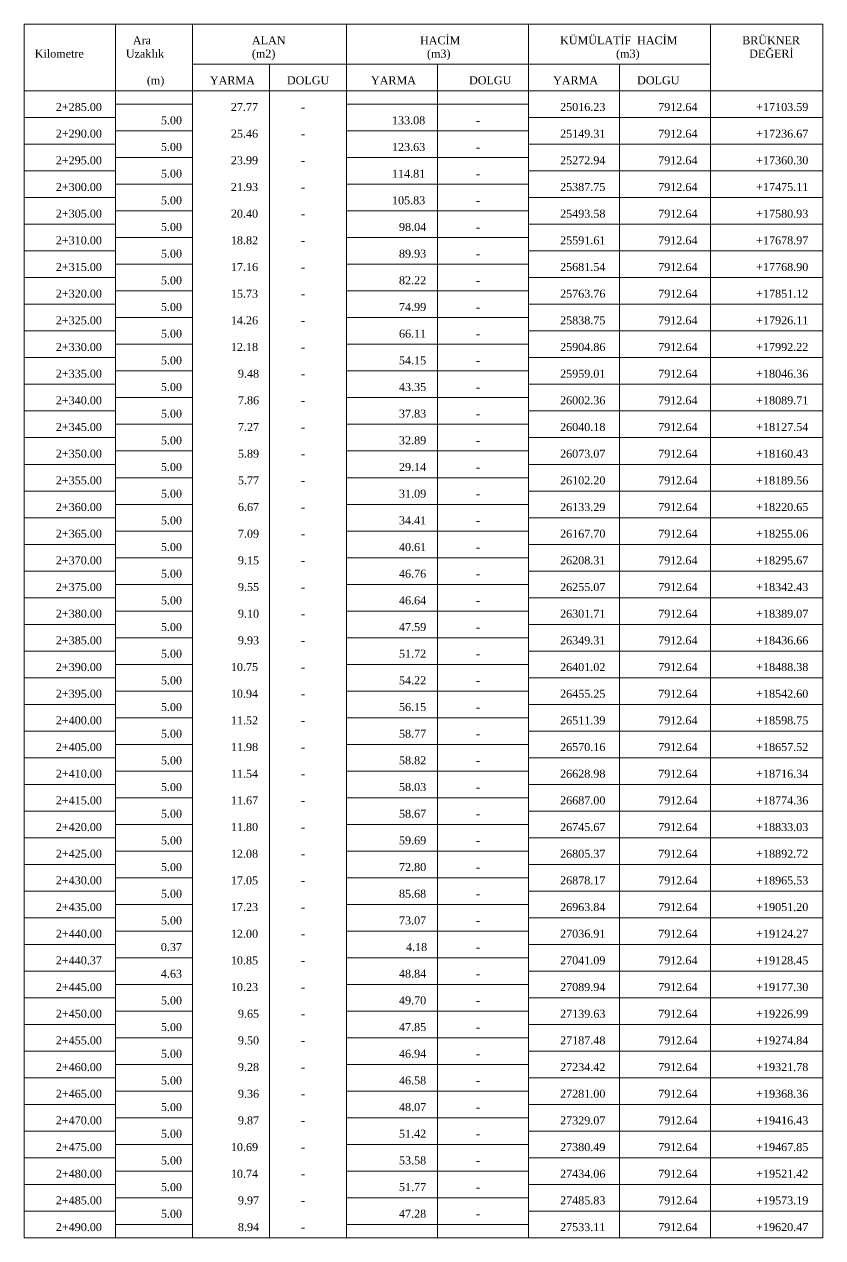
# Model space of a CAD drawing. Header units: metres. Extents: x 478603 to 489313, y 4282657 to 4289463.
# Drawn here: x 488831 to 488980.7, y 4289018.9 to 4289246.4 of the extents above; entities that cross this region are included whole.
import ezdxf

# ---------------------------------------------------------------- set-up
doc = ezdxf.new("R2010")
doc.units = ezdxf.units.M
for name, color, linetype, lineweight in [('TB_C', 96, 'Continuous', 0), ('TB_M', 18, 'Continuous', 0), ('TB_R', 1, 'Continuous', 0)]:
    doc.layers.add(name, color=color, linetype=linetype, lineweight=lineweight)
doc.styles.get("Standard").update_dxf_attribs({"font": 'times.ttf'})

msp = doc.modelspace()

# ---------------------------------------------------------------- linework, layer by layer
at = {"layer": 'TB_C'}
for p, q in [((488831.03, 4289246.35), (488980.66, 4289246.35)), ((488831.03, 4289246.35), (488831.03, 4289018.85)), ((488848.1, 4289246.35), (488848.1, 4289018.85)), ((488862.53, 4289246.35), (488862.53, 4289018.85)), ((488891.41, 4289246.35), (488891.41, 4289018.85)), ((488925.53, 4289246.35), (488925.53, 4289018.85)), ((488959.66, 4289246.35), (488959.66, 4289018.85)), ((488980.66, 4289246.35), (488980.66, 4289018.85)), ((488862.53, 4289238.85), (488959.66, 4289238.85)), ((488876.97, 4289238.85), (488876.97, 4289018.85)), ((488908.47, 4289238.85), (488908.47, 4289018.85)), ((488942.6, 4289238.85), (488942.6, 4289018.85)), ((488831.03, 4289233.85), (488980.66, 4289233.85)), ((488848.1, 4289231.35), (488862.53, 4289231.35)), ((488891.41, 4289231.35), (488925.53, 4289231.35)), ((488831.03, 4289228.85), (488848.1, 4289228.85)), ((488925.53, 4289228.85), (488980.66, 4289228.85)), ((488848.1, 4289226.35), (488862.53, 4289226.35)), ((488891.41, 4289226.35), (488925.53, 4289226.35)), ((488831.03, 4289223.85), (488848.1, 4289223.85)), ((488925.53, 4289223.85), (488980.66, 4289223.85)), ((488848.1, 4289221.35), (488862.53, 4289221.35)), ((488891.41, 4289221.35), (488925.53, 4289221.35)), ((488831.03, 4289218.85), (488848.1, 4289218.85)), ((488925.53, 4289218.85), (488980.66, 4289218.85)), ((488848.1, 4289216.35), (488862.53, 4289216.35)), ((488891.41, 4289216.35), (488925.53, 4289216.35)), ((488831.03, 4289213.85), (488848.1, 4289213.85)), ((488925.53, 4289213.85), (488980.66, 4289213.85)), ((488848.1, 4289211.35), (488862.53, 4289211.35)), ((488891.41, 4289211.35), (488925.53, 4289211.35)), ((488831.03, 4289208.85), (488848.1, 4289208.85)), ((488925.53, 4289208.85), (488980.66, 4289208.85)), ((488848.1, 4289206.35), (488862.53, 4289206.35)), ((488891.41, 4289206.35), (488925.53, 4289206.35)), ((488831.03, 4289203.85), (488848.1, 4289203.85)), ((488925.53, 4289203.85), (488980.66, 4289203.85)), ((488848.1, 4289201.35), (488862.53, 4289201.35)), ((488891.41, 4289201.35), (488925.53, 4289201.35)), ((488831.03, 4289198.85), (488848.1, 4289198.85)), ((488925.53, 4289198.85), (488980.66, 4289198.85)), ((488848.1, 4289196.35), (488862.53, 4289196.35)), ((488891.41, 4289196.35), (488925.53, 4289196.35)), ((488831.03, 4289193.85), (488848.1, 4289193.85)), ((488925.53, 4289193.85), (488980.66, 4289193.85)), ((488848.1, 4289191.35), (488862.53, 4289191.35)), ((488891.41, 4289191.35), (488925.53, 4289191.35)), ((488831.03, 4289188.85), (488848.1, 4289188.85)), ((488925.53, 4289188.85), (488980.66, 4289188.85)), ((488848.1, 4289186.35), (488862.53, 4289186.35)), ((488891.41, 4289186.35), (488925.53, 4289186.35)), ((488831.03, 4289183.85), (488848.1, 4289183.85)), ((488925.53, 4289183.85), (488980.66, 4289183.85)), ((488848.1, 4289181.35), (488862.53, 4289181.35)), ((488891.41, 4289181.35), (488925.53, 4289181.35)), ((488831.03, 4289178.85), (488848.1, 4289178.85)), ((488925.53, 4289178.85), (488980.66, 4289178.85)), ((488848.1, 4289176.35), (488862.53, 4289176.35)), ((488891.41, 4289176.35), (488925.53, 4289176.35)), ((488831.03, 4289173.85), (488848.1, 4289173.85)), ((488925.53, 4289173.85), (488980.66, 4289173.85)), ((488848.1, 4289171.35), (488862.53, 4289171.35)), ((488891.41, 4289171.35), (488925.53, 4289171.35)), ((488831.03, 4289168.85), (488848.1, 4289168.85)), ((488925.53, 4289168.85), (488980.66, 4289168.85)), ((488848.1, 4289166.35), (488862.53, 4289166.35)), ((488891.41, 4289166.35), (488925.53, 4289166.35)), ((488831.03, 4289163.85), (488848.1, 4289163.85)), ((488925.53, 4289163.85), (488980.66, 4289163.85)), ((488848.1, 4289161.35), (488862.53, 4289161.35)), ((488891.41, 4289161.35), (488925.53, 4289161.35)), ((488831.03, 4289158.85), (488848.1, 4289158.85)), ((488925.53, 4289158.85), (488980.66, 4289158.85)), ((488848.1, 4289156.35), (488862.53, 4289156.35)), ((488891.41, 4289156.35), (488925.53, 4289156.35)), ((488831.03, 4289153.85), (488848.1, 4289153.85)), ((488925.53, 4289153.85), (488980.66, 4289153.85)), ((488848.1, 4289151.35), (488862.53, 4289151.35)), ((488891.41, 4289151.35), (488925.53, 4289151.35)), ((488831.03, 4289148.85), (488848.1, 4289148.85)), ((488925.53, 4289148.85), (488980.66, 4289148.85)), ((488848.1, 4289146.35), (488862.53, 4289146.35)), ((488891.41, 4289146.35), (488925.53, 4289146.35)), ((488831.03, 4289143.85), (488848.1, 4289143.85)), ((488925.53, 4289143.85), (488980.66, 4289143.85)), ((488848.1, 4289141.35), (488862.53, 4289141.35)), ((488891.41, 4289141.35), (488925.53, 4289141.35)), ((488831.03, 4289138.85), (488848.1, 4289138.85)), ((488925.53, 4289138.85), (488980.66, 4289138.85)), ((488848.1, 4289136.35), (488862.53, 4289136.35)), ((488891.41, 4289136.35), (488925.53, 4289136.35)), ((488831.03, 4289133.85), (488848.1, 4289133.85)), ((488925.53, 4289133.85), (488980.66, 4289133.85)), ((488848.1, 4289131.35), (488862.53, 4289131.35)), ((488891.41, 4289131.35), (488925.53, 4289131.35)), ((488831.03, 4289128.85), (488848.1, 4289128.85)), ((488925.53, 4289128.85), (488980.66, 4289128.85)), ((488848.1, 4289126.35), (488862.53, 4289126.35)), ((488891.41, 4289126.35), (488925.53, 4289126.35)), ((488831.03, 4289123.85), (488848.1, 4289123.85)), ((488925.53, 4289123.85), (488980.66, 4289123.85)), ((488848.1, 4289121.35), (488862.53, 4289121.35)), ((488891.41, 4289121.35), (488925.53, 4289121.35)), ((488831.03, 4289118.85), (488848.1, 4289118.85)), ((488925.53, 4289118.85), (488980.66, 4289118.85)), ((488848.1, 4289116.35), (488862.53, 4289116.35)), ((488891.41, 4289116.35), (488925.53, 4289116.35)), ((488831.03, 4289113.85), (488848.1, 4289113.85)), ((488925.53, 4289113.85), (488980.66, 4289113.85)), ((488848.1, 4289111.35), (488862.53, 4289111.35)), ((488891.41, 4289111.35), (488925.53, 4289111.35)), ((488831.03, 4289108.85), (488848.1, 4289108.85)), ((488925.53, 4289108.85), (488980.66, 4289108.85)), ((488848.1, 4289106.35), (488862.53, 4289106.35)), ((488891.41, 4289106.35), (488925.53, 4289106.35)), ((488831.03, 4289103.85), (488848.1, 4289103.85)), ((488925.53, 4289103.85), (488980.66, 4289103.85)), ((488848.1, 4289101.35), (488862.53, 4289101.35)), ((488891.41, 4289101.35), (488925.53, 4289101.35)), ((488831.03, 4289098.85), (488848.1, 4289098.85)), ((488925.53, 4289098.85), (488980.66, 4289098.85)), ((488848.1, 4289096.35), (488862.53, 4289096.35)), ((488891.41, 4289096.35), (488925.53, 4289096.35)), ((488831.03, 4289093.85), (488848.1, 4289093.85)), ((488925.53, 4289093.85), (488980.66, 4289093.85)), ((488848.1, 4289091.35), (488862.53, 4289091.35)), ((488891.41, 4289091.35), (488925.53, 4289091.35)), ((488831.03, 4289088.85), (488848.1, 4289088.85)), ((488925.53, 4289088.85), (488980.66, 4289088.85)), ((488848.1, 4289086.35), (488862.53, 4289086.35)), ((488891.41, 4289086.35), (488925.53, 4289086.35)), ((488831.03, 4289083.85), (488848.1, 4289083.85)), ((488925.53, 4289083.85), (488980.66, 4289083.85)), ((488848.1, 4289081.35), (488862.53, 4289081.35)), ((488891.41, 4289081.35), (488925.53, 4289081.35)), ((488831.03, 4289078.85), (488848.1, 4289078.85)), ((488925.53, 4289078.85), (488980.66, 4289078.85)), ((488848.1, 4289076.35), (488862.53, 4289076.35)), ((488891.41, 4289076.35), (488925.53, 4289076.35)), ((488831.03, 4289073.85), (488848.1, 4289073.85)), ((488925.53, 4289073.85), (488980.66, 4289073.85)), ((488848.1, 4289071.35), (488862.53, 4289071.35)), ((488891.41, 4289071.35), (488925.53, 4289071.35)), ((488831.03, 4289068.85), (488848.1, 4289068.85)), ((488925.53, 4289068.85), (488980.66, 4289068.85)), ((488848.1, 4289066.35), (488862.53, 4289066.35)), ((488891.41, 4289066.35), (488925.53, 4289066.35)), ((488831.03, 4289063.85), (488848.1, 4289063.85)), ((488925.53, 4289063.85), (488980.66, 4289063.85)), ((488848.1, 4289061.35), (488862.53, 4289061.35)), ((488891.41, 4289061.35), (488925.53, 4289061.35)), ((488831.03, 4289058.85), (488848.1, 4289058.85)), ((488925.53, 4289058.85), (488980.66, 4289058.85)), ((488848.1, 4289056.35), (488862.53, 4289056.35)), ((488891.41, 4289056.35), (488925.53, 4289056.35)), ((488831.03, 4289053.85), (488848.1, 4289053.85)), ((488925.53, 4289053.85), (488980.66, 4289053.85)), ((488848.1, 4289051.35), (488862.53, 4289051.35)), ((488891.41, 4289051.35), (488925.53, 4289051.35)), ((488831.03, 4289048.85), (488848.1, 4289048.85)), ((488925.53, 4289048.85), (488980.66, 4289048.85)), ((488848.1, 4289046.35), (488862.53, 4289046.35)), ((488891.41, 4289046.35), (488925.53, 4289046.35)), ((488831.03, 4289043.85), (488848.1, 4289043.85)), ((488925.53, 4289043.85), (488980.66, 4289043.85)), ((488848.1, 4289041.35), (488862.53, 4289041.35)), ((488891.41, 4289041.35), (488925.53, 4289041.35)), ((488831.03, 4289038.85), (488848.1, 4289038.85)), ((488925.53, 4289038.85), (488980.66, 4289038.85)), ((488848.1, 4289036.35), (488862.53, 4289036.35)), ((488891.41, 4289036.35), (488925.53, 4289036.35)), ((488831.03, 4289033.85), (488848.1, 4289033.85)), ((488925.53, 4289033.85), (488980.66, 4289033.85)), ((488848.1, 4289031.35), (488862.53, 4289031.35)), ((488891.41, 4289031.35), (488925.53, 4289031.35)), ((488831.03, 4289028.85), (488848.1, 4289028.85)), ((488925.53, 4289028.85), (488980.66, 4289028.85)), ((488848.1, 4289026.35), (488862.53, 4289026.35)), ((488891.41, 4289026.35), (488925.53, 4289026.35)), ((488831.03, 4289023.85), (488848.1, 4289023.85)), ((488925.53, 4289023.85), (488980.66, 4289023.85)), ((488848.1, 4289021.35), (488862.53, 4289021.35)), ((488891.41, 4289021.35), (488925.53, 4289021.35)), ((488831.03, 4289018.85), (488980.66, 4289018.85))]:
    msp.add_line(p, q, dxfattribs=at)

# ---------------------------------------------------------------- texts
at = {"layer": 'TB_M'}
for s, p in [('Ara', (488851.38, 4289242.6)), ('ALAN', (488873.69, 4289242.6)), ('HACİM', (488905.19, 4289242.6)), ('KÜMÜLATİF', (488931.44, 4289242.6)), ('HACİM', (488945.88, 4289242.6)), ('BRÜKNER', (488965.57, 4289242.6)), ('DEĞERİ', (488966.88, 4289240.1)), ('Kilometre', (488833, 4289240.1)), ('Uzaklık', (488850.07, 4289240.1)), ('(m2)', (488873.69, 4289240.1)), ('(m3)', (488906.5, 4289240.1)), ('(m3)', (488941.94, 4289240.1)), ('(m)', (488854, 4289235.1)), ('YARMA', (488865.82, 4289235.1)), ('DOLGU', (488880.25, 4289235.1)), ('YARMA', (488896, 4289235.1)), ('DOLGU', (488914.38, 4289235.1)), ('YARMA', (488930.13, 4289235.1)), ('DOLGU', (488945.88, 4289235.1)), ('2+285.00', (488836.94, 4289230.1)), ('-', (488882.88, 4289230.1)), ('-', (488915.69, 4289227.6)), ('2+290.00', (488836.94, 4289225.1)), ('-', (488882.88, 4289225.1)), ('2+295.00', (488836.94, 4289220.1)), ('-', (488915.69, 4289222.6)), ('-', (488882.88, 4289220.1)), ('-', (488915.69, 4289217.6)), ('2+300.00', (488836.94, 4289215.1)), ('-', (488882.88, 4289215.1)), ('-', (488915.69, 4289212.6)), ('2+305.00', (488836.94, 4289210.1)), ('-', (488882.88, 4289210.1)), ('-', (488915.69, 4289207.6)), ('2+310.00', (488836.94, 4289205.1)), ('-', (488882.88, 4289205.1)), ('-', (488915.69, 4289202.6)), ('2+315.00', (488836.94, 4289200.1)), ('-', (488882.88, 4289200.1)), ('2+320.00', (488836.94, 4289195.1)), ('-', (488915.69, 4289197.6)), ('-', (488882.88, 4289195.1)), ('-', (488915.69, 4289192.6)), ('2+325.00', (488836.94, 4289190.1)), ('-', (488882.88, 4289190.1)), ('-', (488915.69, 4289187.6)), ('2+330.00', (488836.94, 4289185.1)), ('-', (488882.88, 4289185.1)), ('-', (488915.69, 4289182.6)), ('2+335.00', (488836.94, 4289180.1)), ('-', (488882.88, 4289180.1)), ('-', (488915.69, 4289177.6)), ('2+340.00', (488836.94, 4289175.1)), ('-', (488882.88, 4289175.1)), ('2+345.00', (488836.94, 4289170.1)), ('-', (488915.69, 4289172.6)), ('-', (488882.88, 4289170.1)), ('-', (488915.69, 4289167.6)), ('2+350.00', (488836.94, 4289165.1)), ('-', (488882.88, 4289165.1)), ('-', (488915.69, 4289162.6)), ('2+355.00', (488836.94, 4289160.1)), ('-', (488882.88, 4289160.1)), ('-', (488915.69, 4289157.6)), ('2+360.00', (488836.94, 4289155.1)), ('-', (488882.88, 4289155.1)), ('-', (488915.69, 4289152.6)), ('2+365.00', (488836.94, 4289150.1)), ('-', (488882.88, 4289150.1)), ('2+370.00', (488836.94, 4289145.1)), ('-', (488915.69, 4289147.6)), ('-', (488882.88, 4289145.1)), ('-', (488915.69, 4289142.6)), ('2+375.00', (488836.94, 4289140.1)), ('-', (488882.88, 4289140.1)), ('-', (488915.69, 4289137.6)), ('2+380.00', (488836.94, 4289135.1)), ('-', (488882.88, 4289135.1)), ('-', (488915.69, 4289132.6)), ('2+385.00', (488836.94, 4289130.1)), ('-', (488882.88, 4289130.1)), ('-', (488915.69, 4289127.6)), ('2+390.00', (488836.94, 4289125.1)), ('-', (488882.88, 4289125.1)), ('2+395.00', (488836.94, 4289120.1)), ('-', (488915.69, 4289122.6)), ('-', (488882.88, 4289120.1)), ('-', (488915.69, 4289117.6)), ('2+400.00', (488836.94, 4289115.1)), ('-', (488882.88, 4289115.1)), ('-', (488915.69, 4289112.6)), ('2+405.00', (488836.94, 4289110.1)), ('-', (488882.88, 4289110.1)), ('-', (488915.69, 4289107.6)), ('2+410.00', (488836.94, 4289105.1)), ('-', (488882.88, 4289105.1)), ('-', (488915.69, 4289102.6)), ('2+415.00', (488836.94, 4289100.1)), ('-', (488882.88, 4289100.1)), ('2+420.00', (488836.94, 4289095.1)), ('-', (488915.69, 4289097.6)), ('-', (488882.88, 4289095.1)), ('2+425.00', (488836.94, 4289090.1)), ('-', (488915.69, 4289092.6)), ('-', (488882.88, 4289090.1)), ('-', (488915.69, 4289087.6)), ('2+430.00', (488836.94, 4289085.1)), ('-', (488882.88, 4289085.1)), ('-', (488915.69, 4289082.6)), ('2+435.00', (488836.94, 4289080.1)), ('-', (488882.88, 4289080.1)), ('-', (488915.69, 4289077.6)), ('2+440.00', (488836.94, 4289075.1)), ('-', (488882.88, 4289075.1)), ('2+440.37', (488836.94, 4289070.1)), ('-', (488915.69, 4289072.6)), ('-', (488882.88, 4289070.1)), ('2+445.00', (488836.94, 4289065.1)), ('-', (488915.69, 4289067.6)), ('-', (488882.88, 4289065.1)), ('-', (488915.69, 4289062.6)), ('2+450.00', (488836.94, 4289060.1)), ('-', (488882.88, 4289060.1)), ('-', (488915.69, 4289057.6)), ('2+455.00', (488836.94, 4289055.1)), ('-', (488882.88, 4289055.1)), ('-', (488915.69, 4289052.6)), ('2+460.00', (488836.94, 4289050.1)), ('-', (488882.88, 4289050.1)), ('2+465.00', (488836.94, 4289045.1)), ('-', (488915.69, 4289047.6)), ('-', (488882.88, 4289045.1)), ('2+470.00', (488836.94, 4289040.1)), ('-', (488915.69, 4289042.6)), ('-', (488882.88, 4289040.1)), ('-', (488915.69, 4289037.6)), ('2+475.00', (488836.94, 4289035.1)), ('-', (488882.88, 4289035.1)), ('-', (488915.69, 4289032.6)), ('2+480.00', (488836.94, 4289030.1)), ('-', (488882.88, 4289030.1)), ('-', (488915.69, 4289027.6)), ('2+485.00', (488836.94, 4289025.1)), ('-', (488882.88, 4289025.1)), ('2+490.00', (488836.94, 4289020.1)), ('-', (488915.69, 4289022.6)), ('-', (488882.88, 4289020.1))]:
    msp.add_text(s, height=1.5, dxfattribs=at).set_placement(p)
at = {"layer": 'TB_R'}
for s, p in [('27.77', (488869.75, 4289230.1)), ('25016.23', (488931.44, 4289230.1)), ('7912.64', (488949.82, 4289230.1)), ('+17103.59', (488968.19, 4289230.1)), ('5.00', (488856.63, 4289227.6)), ('133.08', (488899.94, 4289227.6)), ('25.46', (488869.75, 4289225.1)), ('25149.31', (488931.44, 4289225.1)), ('7912.64', (488949.82, 4289225.1)), ('+17236.67', (488968.19, 4289225.1)), ('5.00', (488856.63, 4289222.6)), ('123.63', (488899.94, 4289222.6)), ('23.99', (488869.75, 4289220.1)), ('25272.94', (488931.44, 4289220.1)), ('7912.64', (488949.82, 4289220.1)), ('+17360.30', (488968.19, 4289220.1)), ('5.00', (488856.63, 4289217.6)), ('114.81', (488899.94, 4289217.6)), ('21.93', (488869.75, 4289215.1)), ('25387.75', (488931.44, 4289215.1)), ('7912.64', (488949.82, 4289215.1)), ('+17475.11', (488968.19, 4289215.1)), ('5.00', (488856.63, 4289212.6)), ('105.83', (488899.94, 4289212.6)), ('20.40', (488869.75, 4289210.1)), ('25493.58', (488931.44, 4289210.1)), ('7912.64', (488949.82, 4289210.1)), ('+17580.93', (488968.19, 4289210.1)), ('5.00', (488856.63, 4289207.6)), ('98.04', (488901.25, 4289207.6)), ('18.82', (488869.75, 4289205.1)), ('25591.61', (488931.44, 4289205.1)), ('7912.64', (488949.82, 4289205.1)), ('+17678.97', (488968.19, 4289205.1)), ('5.00', (488856.63, 4289202.6)), ('89.93', (488901.25, 4289202.6)), ('17.16', (488869.75, 4289200.1)), ('25681.54', (488931.44, 4289200.1)), ('7912.64', (488949.82, 4289200.1)), ('+17768.90', (488968.19, 4289200.1)), ('5.00', (488856.63, 4289197.6)), ('82.22', (488901.25, 4289197.6)), ('15.73', (488869.75, 4289195.1)), ('25763.76', (488931.44, 4289195.1)), ('7912.64', (488949.82, 4289195.1)), ('+17851.12', (488968.19, 4289195.1)), ('5.00', (488856.63, 4289192.6)), ('74.99', (488901.25, 4289192.6)), ('14.26', (488869.75, 4289190.1)), ('25838.75', (488931.44, 4289190.1)), ('7912.64', (488949.82, 4289190.1)), ('+17926.11', (488968.19, 4289190.1)), ('5.00', (488856.63, 4289187.6)), ('66.11', (488901.25, 4289187.6)), ('12.18', (488869.75, 4289185.1)), ('25904.86', (488931.44, 4289185.1)), ('7912.64', (488949.82, 4289185.1)), ('+17992.22', (488968.19, 4289185.1)), ('5.00', (488856.63, 4289182.6)), ('54.15', (488901.25, 4289182.6)), ('9.48', (488871.07, 4289180.1)), ('25959.01', (488931.44, 4289180.1)), ('7912.64', (488949.82, 4289180.1)), ('+18046.36', (488968.19, 4289180.1)), ('5.00', (488856.63, 4289177.6)), ('43.35', (488901.25, 4289177.6)), ('7.86', (488871.07, 4289175.1)), ('26002.36', (488931.44, 4289175.1)), ('7912.64', (488949.82, 4289175.1)), ('+18089.71', (488968.19, 4289175.1)), ('5.00', (488856.63, 4289172.6)), ('37.83', (488901.25, 4289172.6)), ('7.27', (488871.07, 4289170.1)), ('26040.18', (488931.44, 4289170.1)), ('7912.64', (488949.82, 4289170.1)), ('+18127.54', (488968.19, 4289170.1)), ('5.00', (488856.63, 4289167.6)), ('32.89', (488901.25, 4289167.6)), ('5.89', (488871.07, 4289165.1)), ('26073.07', (488931.44, 4289165.1)), ('7912.64', (488949.82, 4289165.1)), ('+18160.43', (488968.19, 4289165.1)), ('5.00', (488856.63, 4289162.6)), ('29.14', (488901.25, 4289162.6)), ('5.77', (488871.07, 4289160.1)), ('26102.20', (488931.44, 4289160.1)), ('7912.64', (488949.82, 4289160.1)), ('+18189.56', (488968.19, 4289160.1)), ('5.00', (488856.63, 4289157.6)), ('31.09', (488901.25, 4289157.6)), ('6.67', (488871.07, 4289155.1)), ('26133.29', (488931.44, 4289155.1)), ('7912.64', (488949.82, 4289155.1)), ('+18220.65', (488968.19, 4289155.1)), ('5.00', (488856.63, 4289152.6)), ('34.41', (488901.25, 4289152.6)), ('7.09', (488871.07, 4289150.1)), ('26167.70', (488931.44, 4289150.1)), ('7912.64', (488949.82, 4289150.1)), ('+18255.06', (488968.19, 4289150.1)), ('5.00', (488856.63, 4289147.6)), ('40.61', (488901.25, 4289147.6)), ('9.15', (488871.07, 4289145.1)), ('26208.31', (488931.44, 4289145.1)), ('7912.64', (488949.82, 4289145.1)), ('+18295.67', (488968.19, 4289145.1)), ('5.00', (488856.63, 4289142.6)), ('46.76', (488901.25, 4289142.6)), ('9.55', (488871.07, 4289140.1)), ('26255.07', (488931.44, 4289140.1)), ('7912.64', (488949.82, 4289140.1)), ('+18342.43', (488968.19, 4289140.1)), ('5.00', (488856.63, 4289137.6)), ('46.64', (488901.25, 4289137.6)), ('9.10', (488871.07, 4289135.1)), ('26301.71', (488931.44, 4289135.1)), ('7912.64', (488949.82, 4289135.1)), ('+18389.07', (488968.19, 4289135.1)), ('5.00', (488856.63, 4289132.6)), ('47.59', (488901.25, 4289132.6)), ('9.93', (488871.07, 4289130.1)), ('26349.31', (488931.44, 4289130.1)), ('7912.64', (488949.82, 4289130.1)), ('+18436.66', (488968.19, 4289130.1)), ('5.00', (488856.63, 4289127.6)), ('51.72', (488901.25, 4289127.6)), ('10.75', (488869.75, 4289125.1)), ('26401.02', (488931.44, 4289125.1)), ('7912.64', (488949.82, 4289125.1)), ('+18488.38', (488968.19, 4289125.1)), ('5.00', (488856.63, 4289122.6)), ('54.22', (488901.25, 4289122.6)), ('10.94', (488869.75, 4289120.1)), ('26455.25', (488931.44, 4289120.1)), ('7912.64', (488949.82, 4289120.1)), ('+18542.60', (488968.19, 4289120.1)), ('5.00', (488856.63, 4289117.6)), ('56.15', (488901.25, 4289117.6)), ('11.52', (488869.75, 4289115.1)), ('26511.39', (488931.44, 4289115.1)), ('7912.64', (488949.82, 4289115.1)), ('+18598.75', (488968.19, 4289115.1)), ('5.00', (488856.63, 4289112.6)), ('58.77', (488901.25, 4289112.6)), ('11.98', (488869.75, 4289110.1)), ('26570.16', (488931.44, 4289110.1)), ('7912.64', (488949.82, 4289110.1)), ('+18657.52', (488968.19, 4289110.1)), ('5.00', (488856.63, 4289107.6)), ('58.82', (488901.25, 4289107.6)), ('11.54', (488869.75, 4289105.1)), ('26628.98', (488931.44, 4289105.1)), ('7912.64', (488949.82, 4289105.1)), ('+18716.34', (488968.19, 4289105.1)), ('5.00', (488856.63, 4289102.6)), ('58.03', (488901.25, 4289102.6)), ('11.67', (488869.75, 4289100.1)), ('26687.00', (488931.44, 4289100.1)), ('7912.64', (488949.82, 4289100.1)), ('+18774.36', (488968.19, 4289100.1)), ('5.00', (488856.63, 4289097.6)), ('58.67', (488901.25, 4289097.6)), ('11.80', (488869.75, 4289095.1)), ('26745.67', (488931.44, 4289095.1)), ('7912.64', (488949.82, 4289095.1)), ('+18833.03', (488968.19, 4289095.1)), ('5.00', (488856.63, 4289092.6)), ('59.69', (488901.25, 4289092.6)), ('12.08', (488869.75, 4289090.1)), ('26805.37', (488931.44, 4289090.1)), ('+18892.72', (488968.19, 4289090.1)), ('7912.64', (488949.82, 4289090.1)), ('5.00', (488856.63, 4289087.6)), ('72.80', (488901.25, 4289087.6)), ('17.05', (488869.75, 4289085.1)), ('26878.17', (488931.44, 4289085.1)), ('7912.64', (488949.82, 4289085.1)), ('+18965.53', (488968.19, 4289085.1)), ('5.00', (488856.63, 4289082.6)), ('85.68', (488901.25, 4289082.6)), ('17.23', (488869.75, 4289080.1)), ('26963.84', (488931.44, 4289080.1)), ('7912.64', (488949.82, 4289080.1)), ('+19051.20', (488968.19, 4289080.1)), ('5.00', (488856.63, 4289077.6)), ('73.07', (488901.25, 4289077.6)), ('12.00', (488869.75, 4289075.1)), ('27036.91', (488931.44, 4289075.1)), ('7912.64', (488949.82, 4289075.1)), ('+19124.27', (488968.19, 4289075.1)), ('0.37', (488856.63, 4289072.6)), ('4.18', (488902.57, 4289072.6)), ('10.85', (488869.75, 4289070.1)), ('27041.09', (488931.44, 4289070.1)), ('7912.64', (488949.82, 4289070.1)), ('+19128.45', (488968.19, 4289070.1)), ('4.63', (488856.63, 4289067.6)), ('48.84', (488901.25, 4289067.6)), ('10.23', (488869.75, 4289065.1)), ('27089.94', (488931.44, 4289065.1)), ('7912.64', (488949.82, 4289065.1)), ('+19177.30', (488968.19, 4289065.1)), ('5.00', (488856.63, 4289062.6)), ('49.70', (488901.25, 4289062.6)), ('9.65', (488871.07, 4289060.1)), ('27139.63', (488931.44, 4289060.1)), ('7912.64', (488949.82, 4289060.1)), ('+19226.99', (488968.19, 4289060.1)), ('5.00', (488856.63, 4289057.6)), ('47.85', (488901.25, 4289057.6)), ('9.50', (488871.07, 4289055.1)), ('27187.48', (488931.44, 4289055.1)), ('7912.64', (488949.82, 4289055.1)), ('+19274.84', (488968.19, 4289055.1)), ('5.00', (488856.63, 4289052.6)), ('46.94', (488901.25, 4289052.6)), ('9.28', (488871.07, 4289050.1)), ('27234.42', (488931.44, 4289050.1)), ('7912.64', (488949.82, 4289050.1)), ('+19321.78', (488968.19, 4289050.1)), ('5.00', (488856.63, 4289047.6)), ('46.58', (488901.25, 4289047.6)), ('9.36', (488871.07, 4289045.1)), ('27281.00', (488931.44, 4289045.1)), ('7912.64', (488949.82, 4289045.1)), ('+19368.36', (488968.19, 4289045.1)), ('5.00', (488856.63, 4289042.6)), ('48.07', (488901.25, 4289042.6)), ('9.87', (488871.07, 4289040.1)), ('27329.07', (488931.44, 4289040.1)), ('7912.64', (488949.82, 4289040.1)), ('+19416.43', (488968.19, 4289040.1)), ('5.00', (488856.63, 4289037.6)), ('51.42', (488901.25, 4289037.6)), ('10.69', (488869.75, 4289035.1)), ('27380.49', (488931.44, 4289035.1)), ('7912.64', (488949.82, 4289035.1)), ('+19467.85', (488968.19, 4289035.1)), ('5.00', (488856.63, 4289032.6)), ('53.58', (488901.25, 4289032.6)), ('10.74', (488869.75, 4289030.1)), ('27434.06', (488931.44, 4289030.1)), ('7912.64', (488949.82, 4289030.1)), ('+19521.42', (488968.19, 4289030.1)), ('5.00', (488856.63, 4289027.6)), ('51.77', (488901.25, 4289027.6)), ('9.97', (488871.07, 4289025.1)), ('27485.83', (488931.44, 4289025.1)), ('7912.64', (488949.82, 4289025.1)), ('+19573.19', (488968.19, 4289025.1)), ('5.00', (488856.63, 4289022.6)), ('47.28', (488901.25, 4289022.6)), ('8.94', (488871.07, 4289020.1)), ('27533.11', (488931.44, 4289020.1)), ('7912.64', (488949.82, 4289020.1)), ('+19620.47', (488968.19, 4289020.1))]:
    msp.add_text(s, height=1.5, dxfattribs=at).set_placement(p)

doc.saveas('drawing.dxf')
